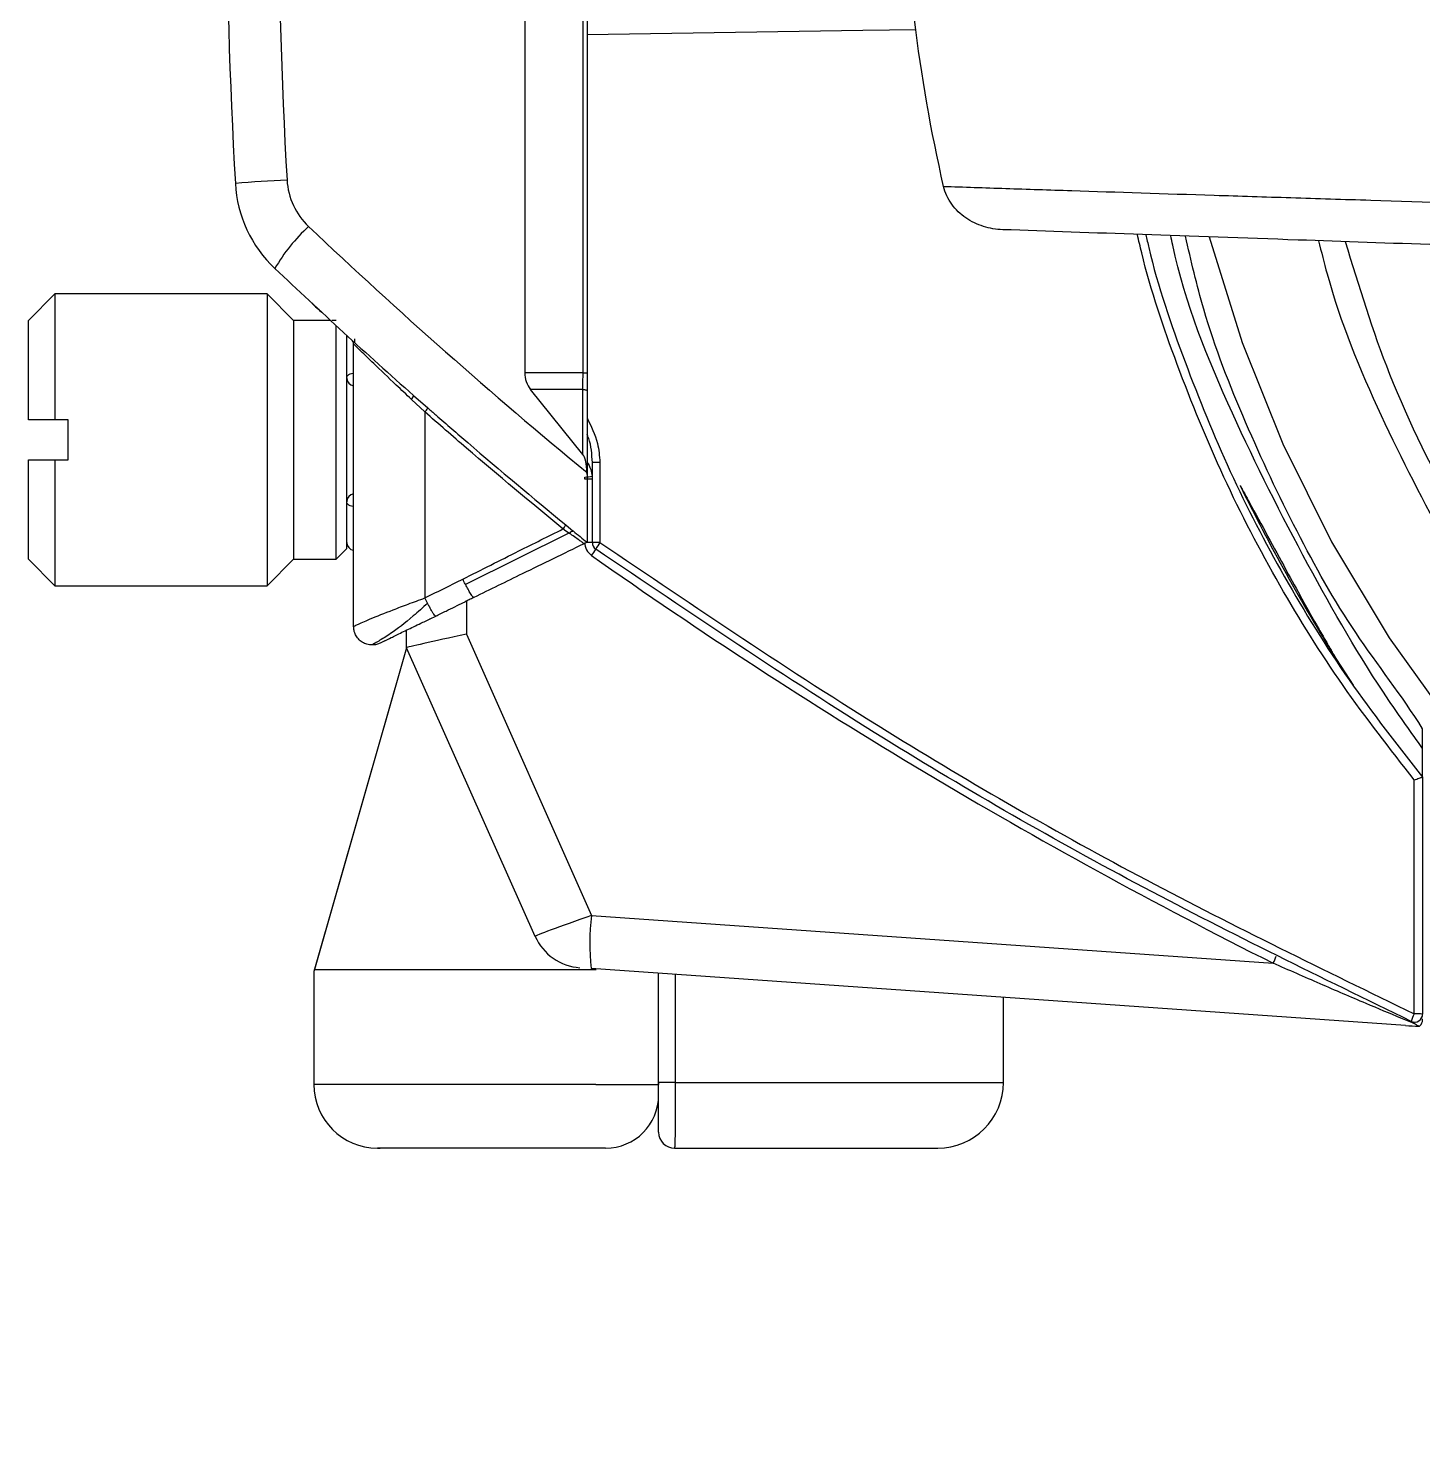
# Model space of a CAD drawing. Extents: x 9.3 to 87.2, y 0.6 to 68.8.
# Drawn here: x 9.304 to 11.932, y 23.731 to 26.404 of the extents above; entities that cross this region are included whole.
import ezdxf

# ---------------------------------------------------------------- set-up
doc = ezdxf.new("R2010")
doc.units = 0
doc.header["$MEASUREMENT"] = 0
doc.layers.add('OBJECT', color=7, linetype='CONTINUOUS')

msp = doc.modelspace()

# ---------------------------------------------------------------- linework, layer by layer
at = {"layer": 'OBJECT'}
for p, q in [((10.24, 27.6276), (10.24, 25.7545)), ((10.3498, 25.7545), (10.3498, 27.6276)), ((10.3574, 27.6276), (10.3574, 25.7545)), ((9.3544, 25.9032), (9.3044, 25.8532)), ((9.7544, 25.9032), (9.3544, 25.9032)), ((9.3544, 25.9032), (9.3544, 25.6657)), ((9.8044, 25.8532), (9.7544, 25.9032)), ((9.7544, 25.9032), (9.7544, 25.3532)), ((9.3044, 25.6657), (9.3044, 25.8532)), ((9.8737, 25.8532), (9.8044, 25.8532)), ((9.8044, 25.8532), (9.8044, 25.4032)), ((9.8844, 25.8532), (9.8763, 25.8532)), ((9.8844, 25.4032), (9.8844, 25.8434)), ((9.9044, 25.6282), (9.9044, 25.825)), ((9.9174, 25.2765), (9.9174, 25.8088)), ((9.9191, 25.8187), (9.9191, 25.8107)), ((10.3498, 25.7545), (10.24, 25.7545)), ((10.3498, 25.7545), (10.3574, 25.7545)), ((10.3574, 25.7545), (10.3574, 25.7204)), ((10.3497, 25.6006), (10.2511, 25.723)), ((10.3497, 25.723), (10.2511, 25.723)), ((10.3497, 25.6006), (10.3497, 25.723)), ((10.3574, 25.7204), (10.3574, 25.5625)), ((10.0517, 25.6807), (10.0264, 25.7044)), ((10.0303, 25.7119), (10.0573, 25.6882)), ((9.3544, 25.6657), (9.3044, 25.6657)), ((9.3794, 25.6657), (9.3544, 25.6657)), ((9.3794, 25.5907), (9.3794, 25.6657)), ((10.0517, 25.6807), (10.0517, 25.3302)), ((9.9044, 25.4232), (9.9044, 25.6282)), ((9.3044, 25.4032), (9.3044, 25.5907)), ((9.3544, 25.5907), (9.3544, 25.3532)), ((9.3544, 25.5907), (9.3794, 25.5907)), ((10.3674, 25.4346), (10.3674, 25.5854)), ((10.3533, 25.5537), (10.3531, 25.558)), ((10.3574, 25.5625), (10.3573, 25.5666)), ((10.3674, 25.5537), (10.3533, 25.5537)), ((10.3232, 25.4524), (10.1282, 25.3555)), ((10.3173, 25.4678), (10.3312, 25.4563)), ((10.3245, 25.4515), (10.3232, 25.4524)), ((9.8844, 25.4032), (9.9044, 25.4232)), ((10.3674, 25.4346), (10.3564, 25.4346)), ((9.3044, 25.4032), (9.3544, 25.3532)), ((9.7544, 25.3532), (9.8044, 25.4032)), ((9.8044, 25.4032), (9.8844, 25.4032)), ((9.3544, 25.3532), (9.7544, 25.3532)), ((10.0567, 25.3202), (10.0517, 25.3302)), ((10.1299, 25.3241), (10.1299, 25.2618)), ((10.0618, 25.291), (10.0722, 25.296)), ((10.0174, 25.2363), (10.0174, 25.2696)), ((10.1299, 25.2618), (10.366, 24.7315)), ((10.0174, 25.2363), (9.8424, 24.626)), ((10.0174, 25.2363), (9.8435, 24.6301)), ((10.0174, 25.2363), (10.0174, 25.2363)), ((10.2596, 24.6923), (10.0174, 25.2363)), ((11.7699, 25.2144), (11.8015, 25.1658)), ((11.9324, 24.9926), (11.9324, 25.0836)), ((11.9324, 24.9922), (11.9324, 24.9922)), ((10.366, 24.7315), (11.6507, 24.6417)), ((9.8424, 24.626), (9.8424, 24.4132)), ((9.8424, 24.6218), (9.8424, 24.4132)), ((9.8435, 24.6301), (10.3744, 24.6301)), ((11.8999, 24.5245), (10.3653, 24.6318)), ((10.4924, 24.4172), (10.4924, 24.6229)), ((10.5238, 24.6207), (10.5238, 24.4172)), ((11.1424, 24.4172), (11.1424, 24.5774)), ((10.3742, 24.4132), (9.8424, 24.4132)), ((10.3742, 24.4132), (10.4924, 24.4132)), ((10.5238, 24.4172), (10.4924, 24.4172)), ((10.4924, 24.4172), (10.4924, 24.4132)), ((10.5238, 24.4172), (11.1424, 24.4172)), ((9.9624, 24.2932), (9.9674, 24.2932)), ((10.3924, 24.2932), (9.9624, 24.2932)), ((10.5224, 24.2932), (11.0184, 24.2932))]:
    msp.add_line(p, q, dxfattribs=at)
at = {"layer": 'OBJECT', "flags": 128}
for points in [[(10.978, 26.401), (10.877, 26.3994), (10.3975, 26.3919), (10.3574, 26.3913)], [(11.5301, 26.0106), (11.5921, 25.8113), (11.669, 25.6204), (11.7607, 25.4361), (11.8696, 25.2552), (11.9927, 25.0836), (11.9927, 25.0836), (11.9927, 25.0836)], [(9.9047, 25.8247), (9.9047, 25.8244), (9.9044, 25.8215)], [(9.9044, 25.7449), (9.9047, 25.7466), (9.9055, 25.7483), (9.9069, 25.7499), (9.9087, 25.7512), (9.9109, 25.7524), (9.9135, 25.7532), (9.9162, 25.7538), (9.9174, 25.7539)], [(10.3497, 25.723), (10.3513, 25.7229), (10.3528, 25.7227), (10.3541, 25.7224), (10.3552, 25.7221), (10.3562, 25.7217), (10.3568, 25.7213), (10.3572, 25.7208), (10.3574, 25.7204)], [(9.9174, 25.5025), (9.9162, 25.5026), (9.9135, 25.5032), (9.9109, 25.504), (9.9087, 25.5051), (9.9069, 25.5065), (9.9055, 25.508), (9.9047, 25.5097), (9.9044, 25.5115)]]:
    msp.add_lwpolyline(points, dxfattribs=at)
at = {"layer": 'OBJECT'}
for centre, radius, start, end in [((19.7979, 26.6911), 10.12, 176.71672, 183.28328), ((19.7865, 26.6911), 10.011, 176.71672, 183.28328), ((9.9925, 22.2245), 3.8984, 92.9488, 94.3837), ((9.9227, 26.1252), 0.131, 183.2833, 226.5362), ((9.9341, 26.1252), 0.24, 183.2833, 226.5362), ((10.0558, 25.7856), 0.3311, 132.393, 150.0256), ((16.719, 33.2961), 10.0108, 226.53621, 230.54436), ((16.7304, 33.2961), 10.1198, 226.53621, 228.54149), ((9.9074, 25.8088), 0.01, 0, 47.6578), ((9.9194, 25.7449), 0.015, 180, 262.3377), ((10.2902, 25.7545), 0.0502, 179.9837, 218.8198), ((10.0194, 25.7128), 0.0109, 309.8265, 355.3221), ((10.0299, 25.7027), 0.0309, 314.7882, 332.1611), ((10.3782, 24.9613), 0.6241, 89.6812, 90.9948), ((10.3005, 26.1316), 0.576, 275.2422, 276.6422), ((14.9854, 27.2091), 3.784, 206.1402, 211.8133), ((9.9194, 25.5115), 0.015, 97.6623, 180), ((10.2898, 25.481), 0.0304, 316.6579, 334.3682), ((10.3333, 25.4463), 0.0102, 101.6118, 149.5998), ((16.7304, 33.2961), 10.1198, 230.77717, 230.96793), ((9.9194, 25.4349), 0.015, 180, 262.3377), ((10.3833, 25.4346), 0.03, 180, 234.83), ((10.3101, 25.4538), 0.071, 321.9882, 333.6919), ((10.3782, 24.885), 0.5496, 89.6398, 91.1294), ((10.3824, 25.4346), 0.015, 180, 234.83), ((10.4501, 25.382), 0.0863, 142.4362, 152.1915), ((16.1343, 33.5962), 10.0143, 234.82998, 243.40212), ((10.7697, 24.6785), 0.4071, 172.5186, 186.5929), ((10.3509, 24.733), 0.1, 204, 266), ((11.5935, 24.6743), 0.0658, 330.2933, 343.0397), ((9.8724, 24.6218), 0.03, 164, 180), ((11.9673, 24.5184), 0.0579, 151.2857, 166.2921), ((11.9174, 24.5457), 0.015, 245.0224, 360), ((11.9206, 24.4269), 0.1194, 84.3515, 91.9737), ((11.9174, 24.5352), 0.015, 312.557, 0.068), ((9.9624, 24.4132), 0.12, 180, 270), ((9.9624, 24.4132), 0.12, 180, 270), ((11.0184, 24.4172), 0.124, 270, 0), ((10.3924, 24.3932), 0.1, 270, 0), ((10.5224, 24.3232), 0.03, 180, 270)]:
    msp.add_arc(centre, radius, start, end, dxfattribs=at)
for centre, major_axis, ratio, start_param, end_param in [((10.3474, 25.566), (-0.0011, 0.0366), 0.271482, 4.719028, 5.939101), ((10.1374, 25.2618), (0.12, 0.0255), 0.012635, 1.630172, 3.138907), ((10.3735, 24.7314), (0.114, 0.0391), 0.020892, 1.629338, 3.143445), ((11.8994, 24.6247), (0.368, -0.0279), 0.270871, 4.73445, 4.802762)]:
    msp.add_ellipse(centre, major_axis=major_axis, ratio=ratio, start_param=start_param, end_param=end_param, dxfattribs=at)
msp.add_open_spline([(11.0295, 26.1059), (11.0057, 26.2097), (10.9873, 26.3145), (10.9746, 26.4204)], degree=3, dxfattribs=at)
for points, knots in [([(11.0295, 26.1059), (11.0674, 26.1046), (11.1065, 26.1033), (11.187, 26.1007), (11.2284, 26.0993), (11.356, 26.0952), (11.4456, 26.0922), (11.5868, 26.0877), (11.635, 26.0862), (11.7334, 26.0831), (11.7835, 26.0815), (11.9369, 26.0767), (12.0429, 26.0734), (12.1525, 26.0702)], [0, 0, 0, 0, 0.125, 0.125, 0.25, 0.25, 0.5, 0.5, 0.625, 0.625, 0.75, 0.75, 1, 1, 1, 1]), ([(11.1409, 26.0242), (11.1285, 26.0246), (11.1164, 26.0267), (11.0988, 26.0322), (11.093, 26.0345), (11.0818, 26.0399), (11.0765, 26.043), (11.0664, 26.05), (11.0617, 26.0538), (11.0527, 26.0624), (11.0486, 26.0672), (11.0378, 26.0822), (11.0323, 26.0936), (11.0295, 26.1059)], [0, 0, 0, 0, 0.25, 0.25, 0.375, 0.375, 0.5, 0.5, 0.625, 0.625, 0.75, 0.75, 1, 1, 1, 1]), ([(12.1867, 25.9876), (12.1112, 25.9903), (11.9401, 25.9963), (11.6769, 26.0054), (11.3969, 26.0152), (11.2265, 26.0212), (11.1409, 26.0242)], [0, 0, 0, 0, 0.1876999, 0.425336, 0.7116642, 1, 1, 1, 1]), ([(11.9166, 24.9872), (11.8708, 25.0458), (11.7792, 25.163), (11.6598, 25.3545), (11.5544, 25.5564), (11.469, 25.7665), (11.4162, 25.9202), (11.3974, 26.0037), (11.3948, 26.0153)], [0, 0, 0, 0, 0.192033, 0.384065, 0.581708, 0.779351, 0.969269, 1, 1, 1, 1]), ([(11.4107, 26.0147), (11.4125, 26.0066), (11.4307, 25.925), (11.4825, 25.7751), (11.5667, 25.5673), (11.6705, 25.3669), (11.7907, 25.1731), (11.8851, 25.0525), (11.9324, 24.9922)], [0, 0, 0, 0, 0.021585, 0.216737, 0.4097, 0.602662, 0.801331, 1, 1, 1, 1]), ([(11.9324, 25.0467), (11.9109, 25.0765), (11.8315, 25.1872), (11.7105, 25.3981), (11.5677, 25.6811), (11.4823, 25.8912), (11.4588, 26.007), (11.4576, 26.0131)], [0, 0, 0, 0, 0.101963, 0.377726, 0.672309, 0.982798, 1, 1, 1, 1]), ([(11.9324, 25.0836), (11.9324, 25.0836), (11.8934, 25.146), (11.8012, 25.2614), (11.6923, 25.4566), (11.5966, 25.6601), (11.5235, 25.8458), (11.496, 25.9659), (11.4854, 26.0121)], [0, 0, 0, 0, 0.000003, 0.212679, 0.425355, 0.64421, 0.863065, 1, 1, 1, 1]), ([(11.7362, 26.0034), (11.7414, 25.9825), (11.7696, 25.8692), (11.8485, 25.6756), (11.9351, 25.5107), (11.9775, 25.43)], [0, 0, 0, 0, 0.103465, 0.561341, 1, 1, 1, 1]), ([(13.5744, 23.7306), (13.5109, 23.7798), (13.3558, 23.8999), (13.126, 24.0986), (12.8901, 24.3194), (12.6767, 24.539), (12.4761, 24.7672), (12.2935, 24.9966), (12.1346, 25.2379), (11.9959, 25.4847), (11.8675, 25.7373), (11.8127, 25.9173), (11.787, 26.0016)], [0, 0, 0, 0, 0.0821285, 0.2004023, 0.3102851, 0.4121531, 0.5131902, 0.6206654, 0.7115031, 0.8080168, 0.9101123, 1, 1, 1, 1]), ([(9.8389, 25.8854), (9.8391, 25.8852), (9.8399, 25.8845), (9.8459, 25.8789), (9.8547, 25.8708), (9.8578, 25.8679)], [0, 0, 0, 0, 0.249973, 0.729244, 1, 1, 1, 1]), ([(10.0264, 25.7044), (10.0168, 25.7135), (9.9913, 25.7375), (9.9573, 25.7701), (9.9312, 25.7954), (9.919, 25.8072), (9.9178, 25.8083), (9.9174, 25.8088)], [0, 0, 0, 0, 0.1819102, 0.4816572, 0.7035204, 0.8825854, 1, 1, 1, 1]), ([(10.3497, 25.723), (10.3497, 25.7296), (10.3498, 25.74), (10.3498, 25.7506), (10.3498, 25.7545)], [0, 0, 0, 0, 0.633024, 1, 1, 1, 1]), ([(10.0573, 25.6882), (10.0623, 25.6838), (10.0873, 25.6619), (10.1731, 25.5875), (10.2554, 25.5191), (10.3173, 25.4678)], [0, 0, 0, 0, 0.058487, 0.292436, 1, 1, 1, 1]), ([(10.312, 25.4601), (10.2511, 25.5106), (10.1635, 25.5831), (10.0778, 25.6579), (10.0517, 25.6807)], [0, 0, 0, 0, 0.695362, 1, 1, 1, 1]), ([(10.3574, 25.6694), (10.3652, 25.6537), (10.3785, 25.6271), (10.3808, 25.5976), (10.3817, 25.5855)], [0, 0, 0, 0, 0.588277, 1, 1, 1, 1]), ([(10.3674, 25.5854), (10.3666, 25.6009), (10.3656, 25.6193), (10.3585, 25.6361), (10.3574, 25.6388)], [0, 0, 0, 0, 0.8437994, 1, 1, 1, 1]), ([(9.3044, 25.5907), (9.3046, 25.5907), (9.3213, 25.5907), (9.3379, 25.5907), (9.3544, 25.5907)], [0, 0, 0, 0, 0.013757, 1, 1, 1, 1]), ([(10.3574, 25.5864), (10.36, 25.5819), (10.365, 25.5737), (10.3664, 25.5639), (10.3671, 25.5595)], [0, 0, 0, 0, 0.542755, 1, 1, 1, 1]), ([(10.3817, 25.5855), (10.3817, 25.5755), (10.3817, 25.5252), (10.3817, 25.4749), (10.3817, 25.4347)], [0, 0, 0, 0, 0.198944, 1, 1, 1, 1]), ([(10.3574, 25.5625), (10.3574, 25.5454), (10.3574, 25.5138), (10.3574, 25.4749), (10.3574, 25.4484), (10.3574, 25.4364), (10.3574, 25.4354), (10.3574, 25.4351)], [0, 0, 0, 0, 0.284536, 0.523872, 0.715593, 0.908515, 1, 1, 1, 1]), ([(11.5884, 25.542), (11.5884, 25.542), (11.5885, 25.5419), (11.5889, 25.5412), (11.5903, 25.5387), (11.5973, 25.5258), (11.6273, 25.4709), (11.6657, 25.3995), (11.7054, 25.3274), (11.7265, 25.2897), (11.7408, 25.2645), (11.7505, 25.2477), (11.757, 25.2364), (11.7614, 25.2289), (11.7643, 25.2238), (11.7663, 25.2205), (11.7676, 25.2182), (11.7686, 25.2166), (11.7692, 25.2155), (11.7696, 25.2148), (11.7698, 25.2144), (11.7698, 25.2144), (11.7699, 25.2144)], [0, 0, 0, 0, 0.002462, 0.005592, 0.011395, 0.031458, 0.127303, 0.508242, 0.669348, 0.777529, 0.850153, 0.898918, 0.931686, 0.953736, 0.968608, 0.978674, 0.985525, 0.99023, 0.994707, 0.996706, 0.998724, 1, 1, 1, 1]), ([(10.1232, 25.3655), (10.1584, 25.3833), (10.2212, 25.4149), (10.2842, 25.4463), (10.312, 25.4601)], [0, 0, 0, 0, 0.5600076, 1, 1, 1, 1]), ([(10.3232, 25.4524), (10.3194, 25.4549), (10.3156, 25.4574), (10.312, 25.4601), (10.312, 25.4601)], [0, 0, 0, 0, 0.999838, 1, 1, 1, 1]), ([(10.3517, 25.4323), (10.3517, 25.4323), (10.3517, 25.4323), (10.3508, 25.4332), (10.346, 25.4366), (10.3385, 25.4419), (10.3308, 25.4472), (10.3259, 25.4505), (10.3245, 25.4515)], [0, 0, 0, 0, 0.000043, 0.218359, 0.436582, 0.659104, 0.904296, 1, 1, 1, 1]), ([(10.3517, 25.4323), (10.3129, 25.4134), (10.2437, 25.3796), (10.1745, 25.3459), (10.144, 25.331)], [0, 0, 0, 0, 0.559991, 1, 1, 1, 1]), ([(10.3574, 25.4351), (10.3569, 25.4348), (10.3561, 25.4345), (10.3531, 25.433), (10.3517, 25.4323), (10.3517, 25.4323)], [0, 0, 0, 0, 0.571058, 0.989565, 1, 1, 1, 1]), ([(11.911, 24.5321), (11.7421, 24.6143), (11.4036, 24.779), (10.8886, 25.0741), (10.553, 25.3011), (10.3737, 25.4223)], [0, 0, 0, 0, 0.317099, 0.635226, 1, 1, 1, 1]), ([(10.3817, 25.4347), (10.5607, 25.3136), (10.8952, 25.0874), (11.4093, 24.7929), (11.7473, 24.6285), (11.9165, 24.5462)], [0, 0, 0, 0, 0.36478, 0.681874, 1, 1, 1, 1]), ([(10.0517, 25.3302), (10.065, 25.3368), (10.0889, 25.3486), (10.1127, 25.3604), (10.1232, 25.3655)], [0, 0, 0, 0, 0.56, 1, 1, 1, 1]), ([(10.1282, 25.3555), (10.1272, 25.3574), (10.1256, 25.3607), (10.1239, 25.3641), (10.1232, 25.3655)], [0, 0, 0, 0, 0.572422, 1, 1, 1, 1]), ([(10.144, 25.331), (10.1435, 25.3312), (10.1423, 25.3317), (10.1382, 25.3377), (10.1333, 25.346), (10.1299, 25.3524), (10.1282, 25.3555)], [0, 0, 0, 0, 0.263015, 0.548841, 0.778096, 1, 1, 1, 1]), ([(9.9174, 25.2765), (9.9188, 25.2772), (9.9219, 25.2788), (9.948, 25.2904), (9.9838, 25.3047), (10.0205, 25.3187), (10.0412, 25.3263), (10.0517, 25.3302)], [0, 0, 0, 0, 0.207204, 0.439178, 0.705357, 0.850115, 1, 1, 1, 1]), ([(10.0567, 25.3202), (10.0477, 25.3119), (10.0226, 25.289), (9.9897, 25.2639), (9.9666, 25.2499), (9.9544, 25.2429), (9.953, 25.242), (9.9522, 25.2415)], [0, 0, 0, 0, 0.177427, 0.492533, 0.710269, 0.83149, 1, 1, 1, 1]), ([(10.0722, 25.296), (10.0716, 25.2964), (10.0706, 25.2969), (10.0677, 25.3009), (10.0649, 25.3053), (10.0617, 25.3108), (10.0589, 25.316), (10.0572, 25.3192), (10.0567, 25.3202)], [0, 0, 0, 0, 0.274207, 0.436282, 0.602017, 0.767753, 0.929825, 1, 1, 1, 1]), ([(10.0722, 25.296), (10.0787, 25.2992), (10.0963, 25.3077), (10.1148, 25.3168), (10.1269, 25.3226), (10.1279, 25.3231)], [0, 0, 0, 0, 0.350278, 0.944651, 1, 1, 1, 1]), ([(10.144, 25.331), (10.141, 25.3295), (10.1356, 25.3269), (10.1303, 25.3243), (10.1279, 25.3231)], [0, 0, 0, 0, 0.559999, 1, 1, 1, 1]), ([(9.976, 25.2491), (9.9796, 25.2509), (9.9867, 25.2545), (10.0077, 25.2651), (10.0292, 25.2753), (10.0463, 25.2835), (10.0553, 25.2878), (10.0598, 25.29), (10.0612, 25.2907), (10.0617, 25.2909), (10.0618, 25.291)], [0, 0, 0, 0, 0.249665, 0.499594, 0.749525, 0.874968, 0.962751, 0.987733, 0.995457, 1, 1, 1, 1]), ([(9.9524, 25.2415), (9.9522, 25.2415), (9.9489, 25.2415), (9.9424, 25.2425), (9.9336, 25.2464), (9.9262, 25.2526), (9.921, 25.2602), (9.9179, 25.2684), (9.9176, 25.2739), (9.9174, 25.2765)], [0, 0, 0, 0, 0.011386, 0.180272, 0.355532, 0.530779, 0.699668, 0.857108, 1, 1, 1, 1]), ([(9.9677, 25.245), (9.9653, 25.244), (9.9604, 25.2419), (9.9551, 25.2416), (9.9524, 25.2415)], [0, 0, 0, 0, 0.49439, 1, 1, 1, 1]), ([(9.976, 25.2491), (9.9753, 25.2487), (9.9702, 25.2462), (9.9689, 25.2456), (9.9677, 25.245)], [0, 0, 0, 0, 0.137585, 1, 1, 1, 1]), ([(11.9165, 24.5462), (11.9165, 24.6165), (11.9166, 24.7635), (11.9166, 24.9105), (11.9166, 24.9872)], [0, 0, 0, 0, 0.478341, 1, 1, 1, 1]), ([(11.9166, 24.9872), (11.9167, 24.9872), (11.9182, 24.9878), (11.9214, 24.9889), (11.9257, 24.9904), (11.9293, 24.9915), (11.9318, 24.9922), (11.9322, 24.9922), (11.9324, 24.9922)], [0, 0, 0, 0, 0.007854, 0.196331, 0.407797, 0.608211, 0.804022, 1, 1, 1, 1]), ([(11.9324, 24.9922), (11.9324, 24.9137), (11.9324, 24.7648), (11.9324, 24.616), (11.9324, 24.5457)], [0, 0, 0, 0, 0.5274178, 1, 1, 1, 1]), ([(11.9161, 24.528), (11.908, 24.5314), (11.8812, 24.5425), (11.8195, 24.5684), (11.7388, 24.6029), (11.6802, 24.6287), (11.6507, 24.6417)], [0, 0, 0, 0, 0.1083623, 0.3587283, 0.6763716, 1, 1, 1, 1]), ([(11.9251, 24.5229), (11.9247, 24.5231), (11.9231, 24.524), (11.9192, 24.5261), (11.9161, 24.528), (11.9161, 24.528)], [0, 0, 0, 0, 0.239383, 0.98891, 1, 1, 1, 1]), ([(11.9251, 24.5229), (11.9254, 24.5229), (11.926, 24.5229), (11.927, 24.5238), (11.9275, 24.5243)], [0, 0, 0, 0, 0.590269, 1, 1, 1, 1]), ([(11.9324, 24.5353), (11.9324, 24.5353), (11.9324, 24.5354), (11.9324, 24.5363), (11.9324, 24.5366)], [0, 0, 0, 0, 0.567892, 1, 1, 1, 1]), ([(10.4924, 24.3232), (10.4924, 24.3236), (10.4924, 24.3248), (10.4924, 24.3361), (10.4924, 24.3574), (10.4924, 24.3855), (10.4924, 24.4066), (10.4924, 24.4172)], [0, 0, 0, 0, 0.142178, 0.356867, 0.571312, 0.785654, 1, 1, 1, 1]), ([(10.5238, 24.4172), (10.5238, 24.4033), (10.5238, 24.3754), (10.5236, 24.3383), (10.5232, 24.3102), (10.5228, 24.2953), (10.5225, 24.2938), (10.5224, 24.2932)], [0, 0, 0, 0, 0.214404, 0.428783, 0.643229, 0.857872, 1, 1, 1, 1])]:
    msp.add_open_spline(points, degree=3, knots=knots, dxfattribs=at)

doc.saveas('drawing.dxf')
